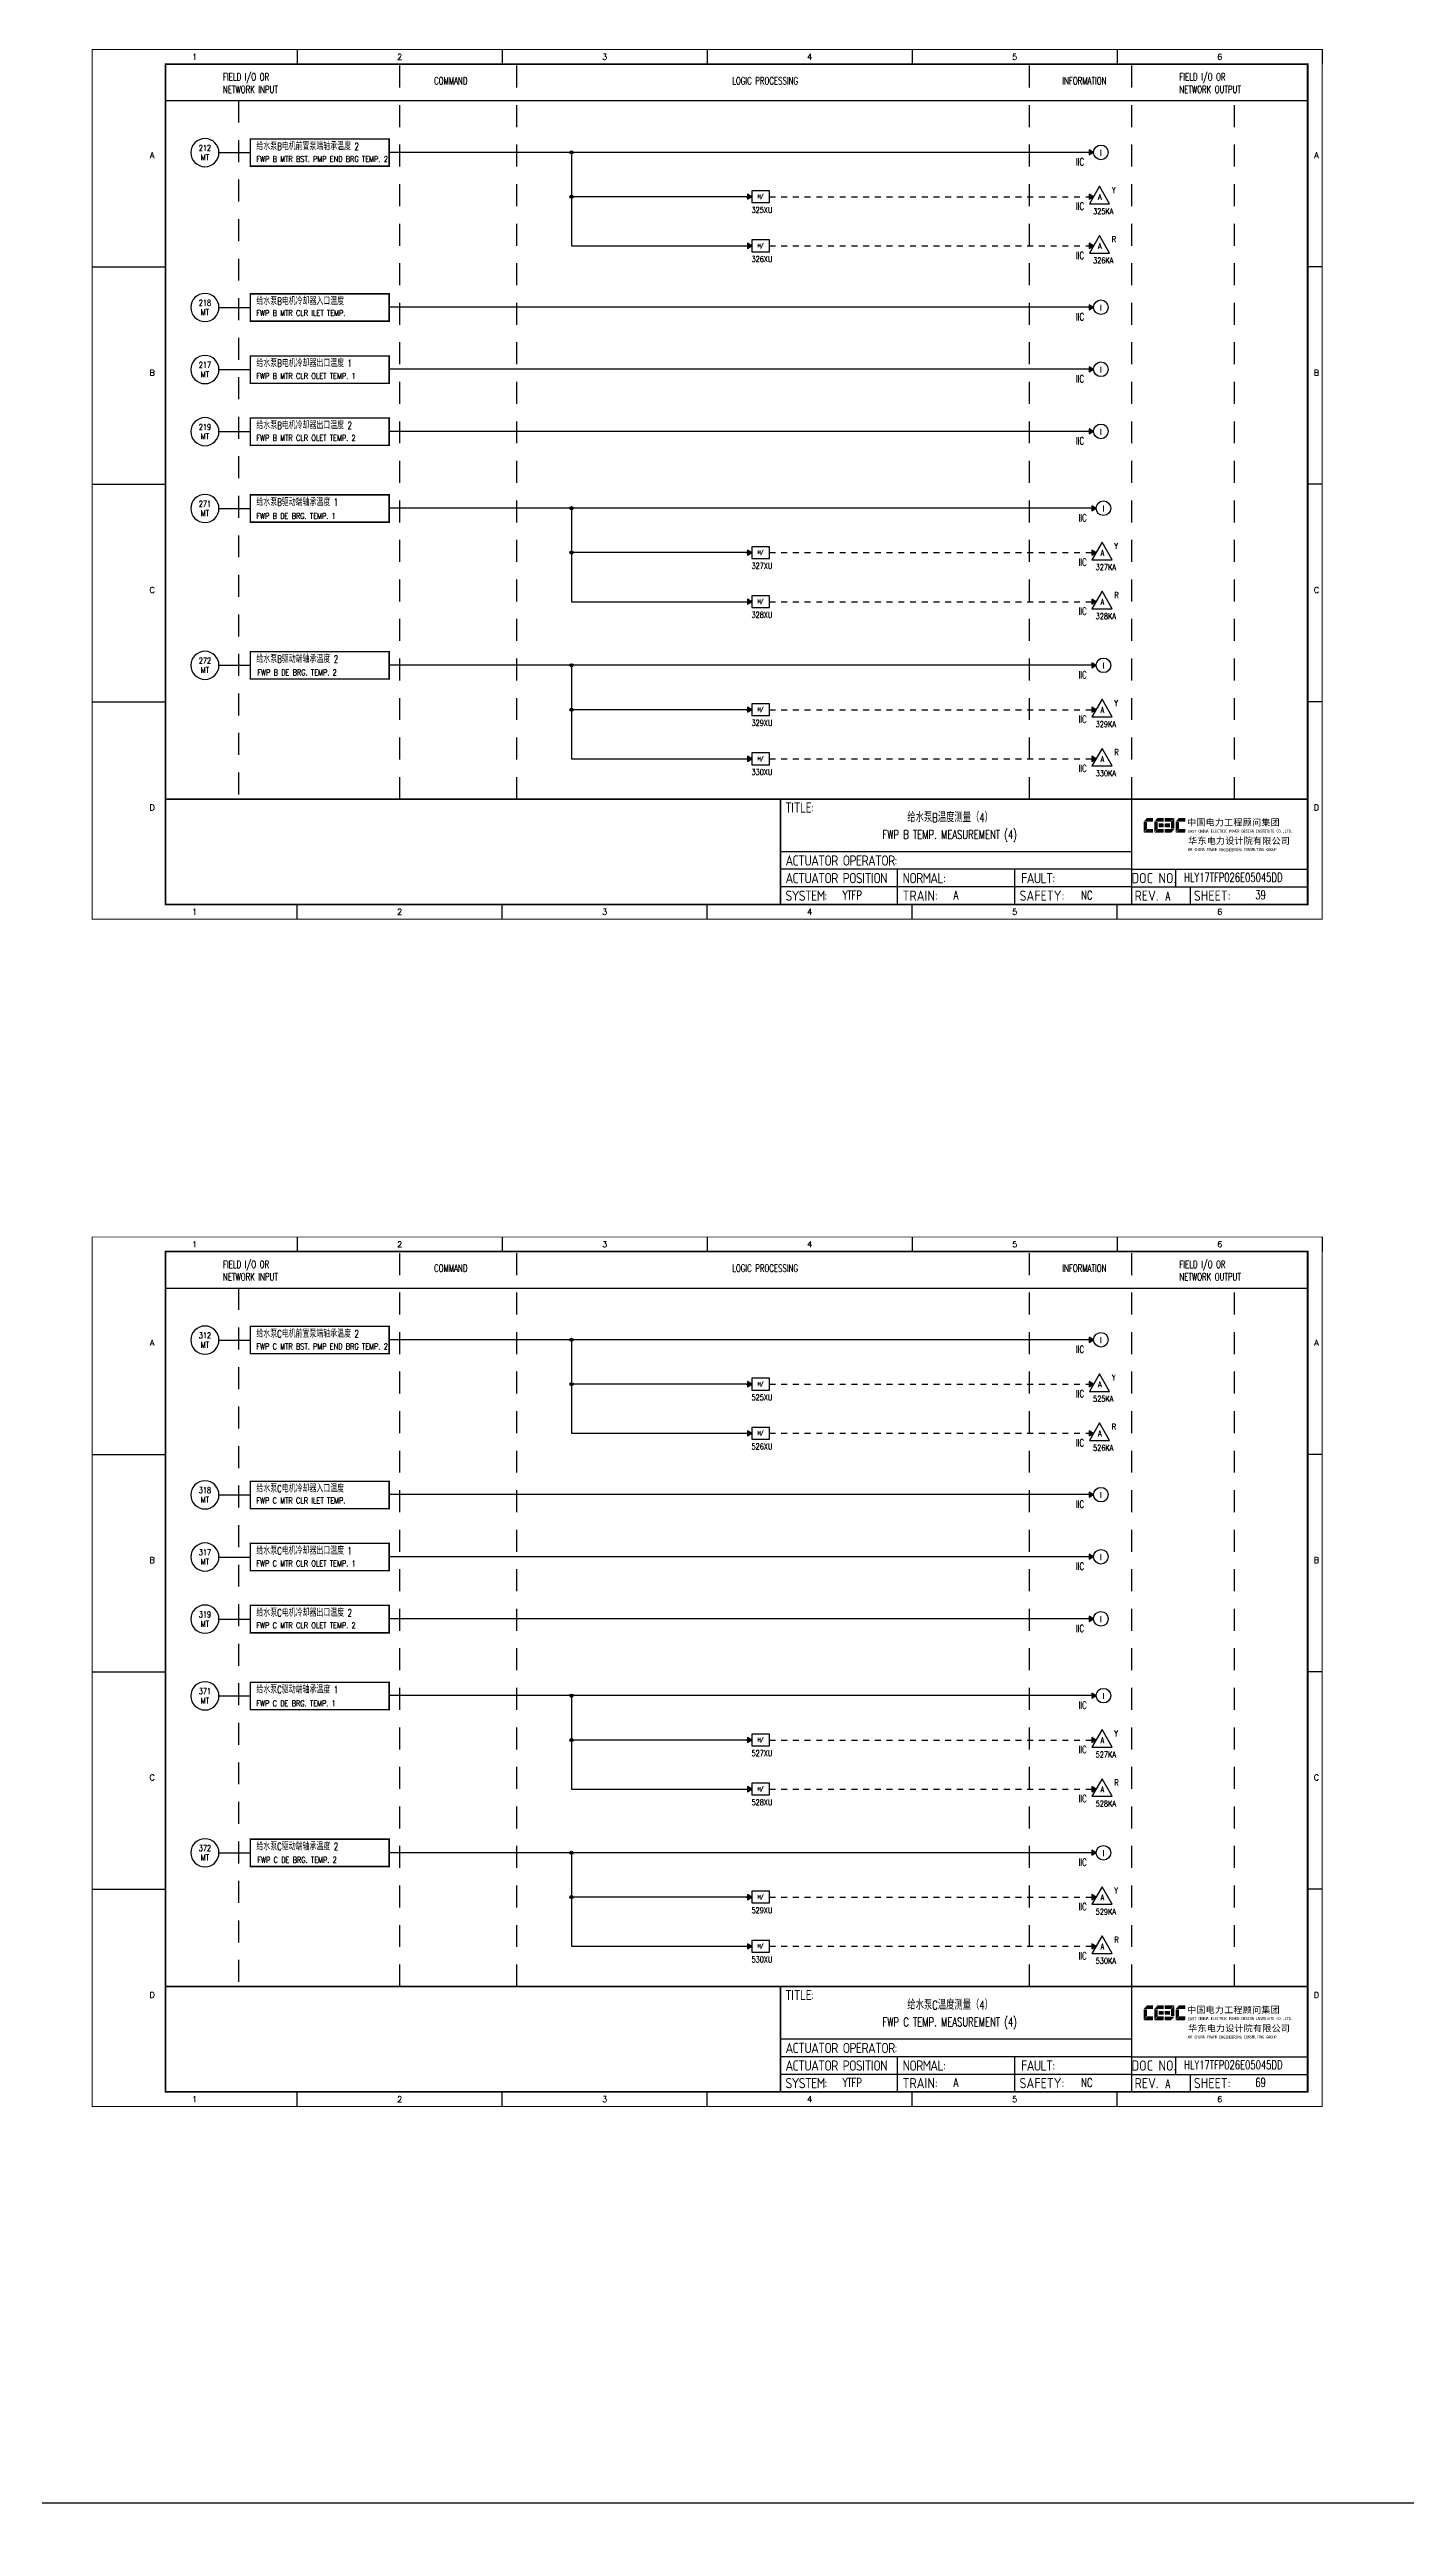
# Model space of a CAD drawing. Header units: millimetres. Extents: x 38833 to 52469, y 29493 to 32647.
# Drawn here: x 41122 to 41586, y 31107 to 31945 of the extents above; entities that cross this region are included whole.
import ezdxf
from ezdxf.enums import TextEntityAlignment as Align

# ---------------------------------------------------------------- set-up
doc = ezdxf.new("R2010")
doc.units = ezdxf.units.MM
for name, pattern in [('D2', [6, 2, -2, 2]), ('DASHED', [0.75, 0.5, -0.25]), ('JIS_02_0.7', [1.35, 0.75, -0.6])]:
    doc.linetypes.add(name, pattern=pattern)
for name, color, linetype in [('BORDER', 1, 'Continuous'), ('INSTRUMENT', 4, 'Continuous'), ('MLINE', 6, 'Continuous'), ('TITLE', 1, 'Continuous'), ('TK', 7, 'Continuous'), ('图框_外框线', 7, 'Continuous'), ('图框_标题栏文字', 6, 'Continuous')]:
    doc.layers.add(name, color=color, linetype=linetype)
doc.styles.add('DANIEL', font='COMPLEX', dxfattribs={"width": 0.7, "bigfont": 'GVFS'})
doc.styles.add('ecepdi', font='simhei.ttf', dxfattribs={"width": 0.9})
doc.styles.get("Standard").update_dxf_attribs({"font": 'romans.shx', "width": 0.7, "bigfont": 'hztxta.shx'})
doc.styles.add('工程字', font='gbenor.shx', dxfattribs={"bigfont": 'gbcbig.shx'})

# ---------------------------------------------------------------- blocks, each defined once
blk = doc.blocks.new('INS00')
at = {"layer": 'INSTRUMENT', "color": 0}
blk.add_lwpolyline([(6, 0, 1), (-6, 0, 1)], format="xyb", close=True, dxfattribs=at)
at = {"layer": 'INSTRUMENT', "flags": 1}
for tag, p in [('INSNAM', (0, 9)), ('INSDGN', (0, -9)), ('INSSUP', (0, -15)), ('INSMAN', (0, -18)), ('INSTYP', (0, -12)), ('INSREM', (0, -21))]:
    blk.add_attdef(tag, text='', height=3, dxfattribs=at).set_placement(p, align=Align.TOP_CENTER)
at = {"layer": 'INSTRUMENT', "width": 0.7}
for tag, p in [('INSIDE', (0, 2)), ('INSSYS', (0, -2))]:
    blk.add_attdef(tag, text='', height=2.5, dxfattribs=at).set_placement(p, align=Align.MIDDLE)
for tag, p in [('INSHH', (6, 3.5)), ('INSL', (6, -3)), ('INSLL', (6, -6))]:
    blk.add_attdef(tag, p, '', height=2.5, dxfattribs=at)
at = {"layer": 'INSTRUMENT', "linetype": 'DASHED', "width": 0.7}
blk.add_attdef('INSH', (6, 0.5), '', height=2.5, dxfattribs=at)
blk = doc.blocks.new('大于')
at = {"layer": 'BORDER'}
blk.add_hatch(color=256, dxfattribs=at).paths.add_polyline_path([(2178.99, 3748.47), (2177.49, 3749.34), (2177.49, 3747.6)])
for p, q in [((2176.99, 3748.47), (2178.99, 3748.47)), ((2184.99, 3748.47), (2186.99, 3748.47))]:
    blk.add_line(p, q, dxfattribs=at)
for points in [[(2178.99, 3748.47), (2177.49, 3749.34), (2177.49, 3747.6)], [(2184.99, 3750.47), (2178.99, 3750.47), (2178.99, 3746.47), (2184.99, 3746.47)]]:
    blk.add_lwpolyline(points, close=True, dxfattribs=at)
at = {"layer": 'BORDER', "style": 'DANIEL', "width": 0.8}
blk.add_text('H/', height=1.2, dxfattribs=at).set_placement((2181.94, 3748.51), align=Align.MIDDLE)
blk = doc.blocks.new('A$C1E0003F3')
h = blk.add_hatch(color=152)
edge = h.paths.add_edge_path()
edge.add_ellipse((5.15, 4.41), major_axis=(0, 0.211), ratio=0.769231, start_angle=-90, end_angle=0)
edge.add_line((5.15, 4.62), (3.22, 4.62))
edge.add_line((3.22, 4.62), (2.09, 3.35))
edge.add_line((2.09, 3.35), (5.32, 3.35))
edge.add_line((5.32, 3.35), (5.32, 4.41))
h.paths.add_polyline_path([(3.22, 3.23), (2.09, 3.23), (2.09, -0.36), (3.22, 0.91)])
edge = h.paths.add_edge_path()
edge.add_line((5.32, 0.81), (3.27, 0.81))
edge.add_line((3.27, 0.81), (2.13, -0.46))
edge.add_line((2.13, -0.46), (5.15, -0.46))
edge.add_ellipse((5.15, -0.25), major_axis=(0, 0.211), ratio=0.769231, start_angle=180, end_angle=270)
edge.add_line((5.32, -0.25), (5.32, 0.81))
h = blk.add_hatch(color=152)
edge = h.paths.add_edge_path()
edge.add_ellipse((8.78, 4.41), major_axis=(0, 0.211), ratio=0.769231, start_angle=-90, end_angle=0)
edge.add_line((8.78, 4.62), (6.84, 4.62))
edge.add_line((6.84, 4.62), (5.71, 3.35))
edge.add_line((5.71, 3.35), (8.94, 3.35))
edge.add_line((8.94, 3.35), (8.94, 4.41))
h.paths.add_polyline_path([(6.84, 3.23), (5.71, 3.23), (5.71, -0.36), (6.84, 0.91)])
edge = h.paths.add_edge_path()
edge.add_ellipse((8.78, 2.49), major_axis=(0, 0.211), ratio=0.769231, start_angle=-90, end_angle=0)
edge.add_line((8.78, 2.7), (7.22, 2.7))
edge.add_line((7.22, 2.7), (7.22, 1.44))
edge.add_line((7.22, 1.44), (8.78, 1.44))
edge.add_ellipse((8.78, 1.65), major_axis=(0, 0.211), ratio=0.769231, start_angle=180, end_angle=270)
edge.add_line((8.94, 1.65), (8.94, 2.49))
edge = h.paths.add_edge_path()
edge.add_line((8.94, 0.81), (6.89, 0.81))
edge.add_line((6.89, 0.81), (5.75, -0.46))
edge.add_line((5.75, -0.46), (8.78, -0.46))
edge.add_ellipse((8.78, -0.25), major_axis=(0, 0.211), ratio=0.769231, start_angle=180, end_angle=270)
edge.add_line((8.94, -0.25), (8.94, 0.81))
h = blk.add_hatch(color=1)
edge = h.paths.add_edge_path()
edge.add_line((12.48, 4.62), (9.46, 4.62))
edge.add_ellipse((9.46, 4.41), major_axis=(0, 0.211), ratio=0.769231, start_angle=0, end_angle=90)
edge.add_line((9.3, 4.41), (9.3, 3.35))
edge.add_line((9.3, 3.35), (11.35, 3.35))
edge.add_line((11.35, 3.35), (12.48, 4.62))
h.paths.add_polyline_path([(12.57, 4.56), (11.38, 3.23), (11.38, 0.93), (12.57, 0.93)])
edge = h.paths.add_edge_path()
edge.add_line((11.03, 2.7), (9.46, 2.7))
edge.add_ellipse((9.46, 2.49), major_axis=(0, 0.211), ratio=0.769231, start_angle=0, end_angle=90)
edge.add_line((9.3, 2.49), (9.3, 1.65))
edge.add_ellipse((9.46, 1.65), major_axis=(0, 0.211), ratio=0.769231, start_angle=90, end_angle=180)
edge.add_line((9.46, 1.44), (11.03, 1.44))
edge.add_line((11.03, 1.44), (11.03, 2.7))
h = blk.add_hatch(color=1)
edge = h.paths.add_edge_path()
edge.add_line((12.58, 0.79), (9.3, 0.79))
edge.add_line((9.3, 0.79), (9.3, -0.27))
edge.add_ellipse((9.46, -0.27), major_axis=(0, 0.211), ratio=0.769231, start_angle=90, end_angle=180)
edge.add_line((9.46, -0.48), (11.43, -0.48))
edge.add_line((11.43, -0.48), (12.58, 0.79))
h = blk.add_hatch(color=152)
edge = h.paths.add_edge_path()
edge.add_ellipse((16.11, 4.41), major_axis=(0, 0.211), ratio=0.769231, start_angle=-90, end_angle=0)
edge.add_line((16.11, 4.62), (14.14, 4.62))
edge.add_line((14.14, 4.62), (13, 3.35))
edge.add_line((13, 3.35), (16.27, 3.35))
edge.add_line((16.27, 3.35), (16.27, 4.41))
h.paths.add_polyline_path([(14.14, 3.23), (13, 3.23), (13, -0.36), (14.14, 0.91)])
edge = h.paths.add_edge_path()
edge.add_line((16.27, 0.81), (14.18, 0.81))
edge.add_line((14.18, 0.81), (13.04, -0.46))
edge.add_line((13.04, -0.46), (16.03, -0.46))
edge.add_ellipse((16.03, -0.15), major_axis=(0, 0.316), ratio=0.769231, start_angle=180, end_angle=270)
edge.add_line((16.27, -0.15), (16.27, 0.81))
at = {"layer": 'TITLE', "color": 7, "style": 'ecepdi'}
for s, p in [('中', (16.92, 1.94)), ('国', (20.09, 2)), ('电', (23.25, 1.99)), ('力', (26.39, 1.96)), ('工', (29.53, 1.95)), ('程', (32.71, 1.98)), ('顾', (35.9, 1.98)), ('问', (39.09, 1.94)), ('集', (42.26, 1.98)), ('团', (45.42, 2.01)), ('华', (17.24, -4.31)), ('东', (20.45, -4.29)), ('电', (23.62, -4.35)), ('力', (26.75, -4.32)), ('设', (29.92, -4.3)), ('计', (33.05, -4.31)), ('院', (36.26, -4.29)), ('有', (39.41, -4.29)), ('限', (42.57, -4.32)), ('公', (45.78, -4.38)), ('司', (48.91, -4.35))]:
    blk.add_text(s, height=2.2, dxfattribs=at).set_placement(p)
at = {"layer": 'TITLE', "color": 7, "style": 'ecepdi', "width": 0.975}
for s, p in [('E', (17.58, 0.02)), ('A', (18.29, 0.03)), ('S', (19, 0.03)), ('T', (19.7, 0.03)), ('C', (21.1, 0.09)), ('H', (21.77, 0.09)), ('I', (22.46, 0.09)), ('N', (23.17, 0.1)), ('A', (23.86, 0.1)), ('E', (25.35, 0.09)), ('L', (26.05, 0.11)), ('E', (26.76, 0.1)), ('C', (27.46, 0.12)), ('T', (28.18, 0.11)), ('R', (28.87, 0.1)), ('I', (29.57, 0.11)), ('C', (30.28, 0.1)), ('P', (31.64, 0.09)), ('O', (32.32, 0.08)), ('W', (33.03, 0.08)), ('E', (33.72, 0.08)), ('R', (34.42, 0.09)), ('D', (35.81, 0.1)), ('E', (36.52, 0.1)), ('S', (37.2, 0.1)), ('I', (37.91, 0.09)), ('G', (38.68, 0.11)), ('N', (39.38, 0.09)), ('I', (40.72, 0.07)), ('N', (41.43, 0.08)), ('S', (42.14, 0.08)), ('T', (42.83, 0.08)), ('I', (43.52, 0.09)), ('T', (44.22, 0.07)), ('U', (44.93, 0.07)), ('T', (45.63, 0.08)), ('E', (46.34, 0.09)), ('C', (47.76, 0.11)), ('O', (48.48, 0.1)), ('L', (50.56, 0.1)), ('T', (51.27, 0.1)), ('D', (51.96, 0.1)), ('O', (17.67, -6.18)), ('OF', (18.01, -6.2)), ('F', (18.37, -6.2)), ('C', (19.8, -6.19)), ('H', (20.47, -6.19)), ('I', (21.15, -6.19)), ('N', (21.87, -6.18)), ('A', (22.56, -6.18)), ('P', (23.98, -6.2)), ('O', (24.66, -6.21)), ('W', (25.36, -6.21)), ('E', (26.06, -6.21)), ('R', (26.75, -6.2)), ('E', (28.19, -6.24)), ('N', (28.91, -6.27)), ('G', (29.62, -6.26)), ('I', (30.32, -6.27)), ('N', (31.02, -6.27)), ('E', (31.7, -6.28)), ('E', (32.41, -6.27)), ('R', (33.1, -6.24)), ('I', (33.81, -6.24)), ('N', (34.51, -6.26)), ('G', (35.2, -6.24)), ('C', (36.61, -6.19)), ('O', (37.3, -6.21)), ('N', (38, -6.2)), ('S', (38.71, -6.21)), ('U', (39.41, -6.18)), ('L', (40.11, -6.18)), ('T', (40.81, -6.19)), ('I', (41.51, -6.21)), ('N', (42.2, -6.21)), ('G', (42.91, -6.17)), ('G', (44.29, -6.2)), ('R', (45, -6.21)), ('O', (45.69, -6.22)), ('U', (46.39, -6.2)), ('P', (47.1, -6.23)), ('.', (49.23, 0.1)), (',', (49.87, 0.1)), ('.', (52.72, 0.11))]:
    blk.add_text(s, height=1, dxfattribs=at).set_placement(p, align=Align.MIDDLE_CENTER)
blk = doc.blocks.new('A$C613255F0')
for p, q in [((70, 297), (70, 292)), ((140, 297), (140, 292)), ((210, 297), (210, 292)), ((280, 297), (280, 292)), ((350, 297), (350, 292)), ((420, 297), (420, 292)), ((0, 222.75), (25, 222.75)), ((420, 222.75), (415, 222.75)), ((0, 148.5), (25, 148.5)), ((420, 148.5), (415, 148.5)), ((0, 74.25), (25, 74.25)), ((420, 74.25), (415, 74.25)), ((70, 0), (70, 5)), ((140, 0), (140, 5)), ((210, 0), (210, 5)), ((280, 0), (280, 5)), ((350, 0), (350, 5))]:
    blk.add_line(p, q)
at = {"layer": 'MLINE', "linetype": 'JIS_02_0.7', "ltscale": 10}
for p, q in [((105, 41), (105, 292)), ((145, 41), (145, 292)), ((320, 41), (320, 292)), ((355, 41), (355, 292)), ((50, 279.56), (50, 41)), ((390, 41), (390, 279.56))]:
    blk.add_line(p, q, dxfattribs=at)
at = {"layer": 'MLINE'}
blk.add_line((25, 279.56), (415, 279.56), dxfattribs=at)
at = {"layer": '图框_外框线'}
for p, q in [((355, 5), (355, 41)), ((355, 23), (235, 23)), ((355, 17), (235, 17)), ((275, 11), (275, 17)), ((315, 11), (315, 17)), ((355, 17), (415, 17)), ((370, 11), (370, 17)), ((355, 11), (235, 11)), ((355, 11), (235, 11)), ((275, 5), (275, 11)), ((315, 5), (315, 11)), ((355, 11), (415, 11)), ((375, 5), (375, 11))]:
    blk.add_line(p, q, dxfattribs=at)
for points, const_width in [([(0, 0), (420, 0), (420, 297), (0, 297)], 0.3), ([(25, 5), (415, 5), (415, 292), (25, 292)], 0.6)]:
    blk.add_lwpolyline(points, close=True, dxfattribs=dict(at, const_width=const_width))
at = {"layer": '图框_外框线', "const_width": 0.6}
blk.add_lwpolyline([(235, 41), (25, 41)], dxfattribs=at)
at = {"layer": '图框_外框线'}
blk.add_lwpolyline([(415, 41, 0.6, 0.6, 0), (235, 41, 0.6, 0.6, 0), (235, 5, 0, 0, 0)], format="xyseb", dxfattribs=at)
blk.add_blockref('A$C1E0003F3', (356.94, 29.95))
at = {"layer": 'MLINE', "char_height": 2.5, "width": 31.8959, "attachment_point": 1}
for s, insert in [('FIELD I/O OR', (44.67, 288.89)), ('COMMAND', (116.74, 287.58)), ('LOGIC PROCESSING', (218.52, 287.58)), ('INFORMATION', (331.25, 287.58)), ('FIELD I/O OR', (371.22, 288.89)), ('NETWORK INPUT', (44.67, 284.64)), ('NETWORK OUTPUT', (371.22, 284.64))]:
    blk.add_mtext(s, dxfattribs=dict(at, insert=insert))
at = {"layer": 'TK', "color": 3}
for s, p in [('1', (35, 294.5)), ('2', (105, 294.5)), ('3', (175, 294.5)), ('4', (245, 294.5)), ('5', (315, 294.5)), ('6', (385, 294.5)), ('1', (35, 2.5)), ('2', (105, 2.5)), ('3', (175, 2.5)), ('4', (245, 2.5)), ('5', (315, 2.5)), ('6', (385, 2.5))]:
    blk.add_text(s, height=2, dxfattribs=at).set_placement(p, align=Align.MIDDLE)
for s, p in [('A', (20.5, 259.88)), ('A', (418, 259.88)), ('B', (20.5, 185.62)), ('B', (418, 185.62)), ('C', (20.5, 111.38)), ('C', (418, 111.38)), ('D', (20.5, 37.12)), ('D', (418, 37.12))]:
    blk.add_text(s, height=2, dxfattribs=at).set_placement(p, align=Align.CENTER)
at = {"layer": '图框_标题栏文字', "char_height": 3.5, "style": '工程字'}
for s, insert, width, attachment_point in [('{\\T0.9; TITLE:}', (234.86, 38.09), 14.2249, 4), ('{\\T0.9; ACTUATOR OPERATOR:}', (235, 20), 40, 4), ('{\\T0.9; ACTUATOR POSITION}', (235, 14), 45, 4), ('{\\T0.9; SYSTEM:}', (235, 8), 17.9526, 4), ('{\\T0.9; }TRAIN: ', (275, 8), 17.6638, 4), ('{\\T0.9; NORMAL:}', (275, 14), 18.2557, 4), ('SAFETY:', (324.3, 8), 22.3993, 5), ('{\\T0.9; FAULT:}', (315.44, 14), 15, 4), ('DOC NO.', (362.5, 14), 15, 5), ('REV.', (360, 8), 10, 5), ('SHEET:', (382.42, 8), 20, 5)]:
    blk.add_mtext(s, dxfattribs=dict(at, insert=insert, width=width, attachment_point=attachment_point))

msp = doc.modelspace()

# ---------------------------------------------------------------- hatches: boundary and pattern name
h = msp.add_hatch(color=256)
edge = h.paths.add_edge_path()
edge.add_arc((41300.78, 31910.06), 0.55, 0, 360)
for points in [[(41479.02, 31910.06), (41477.52, 31910.92), (41477.52, 31909.19)], [(41479.02, 31894.91), (41477.52, 31895.77), (41477.52, 31894.04)], [(41479.02, 31878.13), (41477.52, 31879), (41477.52, 31877.27)], [(41479.02, 31857.17), (41477.52, 31858.03), (41477.52, 31856.3)], [(41479.02, 31835.96), (41477.52, 31836.83), (41477.52, 31835.1)], [(41479.02, 31814.76), (41477.52, 31815.62), (41477.52, 31813.89)], [(41479.91, 31788.52), (41478.41, 31789.39), (41478.41, 31787.66)], [(41479.91, 31773.37), (41478.41, 31774.24), (41478.41, 31772.51)], [(41479.91, 31756.6), (41478.41, 31757.47), (41478.41, 31755.73)], [(41479.91, 31734.86), (41478.41, 31735.72), (41478.41, 31733.99)], [(41479.91, 31719.71), (41478.41, 31720.57), (41478.41, 31718.84)], [(41479.91, 31702.93), (41478.41, 31703.8), (41478.41, 31702.07)], [(41479.02, 31504.5), (41477.52, 31505.36), (41477.52, 31503.63)], [(41479.02, 31489.35), (41477.52, 31490.21), (41477.52, 31488.48)], [(41479.02, 31472.57), (41477.52, 31473.44), (41477.52, 31471.71)], [(41479.02, 31451.61), (41477.52, 31452.47), (41477.52, 31450.74)], [(41479.02, 31430.4), (41477.52, 31431.27), (41477.52, 31429.54)], [(41479.02, 31409.2), (41477.52, 31410.06), (41477.52, 31408.33)], [(41479.91, 31382.96), (41478.41, 31383.83), (41478.41, 31382.1)], [(41479.91, 31367.81), (41478.41, 31368.68), (41478.41, 31366.95)], [(41479.91, 31351.04), (41478.41, 31351.91), (41478.41, 31350.17)], [(41479.91, 31329.3), (41478.41, 31330.16), (41478.41, 31328.43)], [(41479.91, 31314.15), (41478.41, 31315.01), (41478.41, 31313.28)], [(41479.91, 31297.37), (41478.41, 31298.24), (41478.41, 31296.51)]]:
    msp.add_hatch(color=256).paths.add_polyline_path(points)
h = msp.add_hatch(color=256)
edge = h.paths.add_edge_path()
edge.add_arc((41300.78, 31894.91), 0.55, 0, 360)
h = msp.add_hatch(color=256)
edge = h.paths.add_edge_path()
edge.add_arc((41300.78, 31788.52), 0.55, 0, 360)
h = msp.add_hatch(color=256)
edge = h.paths.add_edge_path()
edge.add_arc((41300.78, 31773.37), 0.55, 0, 360)
h = msp.add_hatch(color=256)
edge = h.paths.add_edge_path()
edge.add_arc((41300.78, 31734.86), 0.55, 0, 360)
h = msp.add_hatch(color=256)
edge = h.paths.add_edge_path()
edge.add_arc((41300.78, 31719.71), 0.55, 0, 360)
h = msp.add_hatch(color=256)
edge = h.paths.add_edge_path()
edge.add_arc((41300.78, 31504.5), 0.55, 0, 360)
h = msp.add_hatch(color=256)
edge = h.paths.add_edge_path()
edge.add_arc((41300.78, 31489.35), 0.55, 0, 360)
h = msp.add_hatch(color=256)
edge = h.paths.add_edge_path()
edge.add_arc((41300.78, 31382.96), 0.55, 0, 360)
h = msp.add_hatch(color=256)
edge = h.paths.add_edge_path()
edge.add_arc((41300.78, 31367.81), 0.55, 0, 360)
h = msp.add_hatch(color=256)
edge = h.paths.add_edge_path()
edge.add_arc((41300.78, 31329.3), 0.55, 0, 360)
h = msp.add_hatch(color=256)
edge = h.paths.add_edge_path()
edge.add_arc((41300.78, 31314.15), 0.55, 0, 360)

# ---------------------------------------------------------------- linework, layer by layer
for p, q in [((41180.41, 31909.97), (41191.12, 31909.97)), ((41479.02, 31910.06), (41238.52, 31910.06)), ((41300.78, 31910.06), (41300.78, 31878.13)), ((41238.52, 31905.3), (41191.12, 31905.3)), ((41362.38, 31894.91), (41300.78, 31894.91)), ((41368.38, 31894.91), (41369.17, 31894.91)), ((41300.78, 31878.13), (41362.38, 31878.13)), ((41368.38, 31878.13), (41369.17, 31878.13)), ((41180.41, 31857.08), (41191.12, 31857.08)), ((41479.02, 31857.17), (41238.52, 31857.17)), ((41180.41, 31835.87), (41191.12, 31835.87)), ((41479.02, 31835.96), (41238.52, 31835.96)), ((41180.41, 31814.67), (41191.12, 31814.67)), ((41479.02, 31814.76), (41238.52, 31814.76)), ((41180.41, 31788.43), (41191.12, 31788.43)), ((41479.91, 31788.52), (41238.52, 31788.52)), ((41300.78, 31788.52), (41300.78, 31756.6)), ((41362.38, 31773.37), (41300.78, 31773.37)), ((41368.38, 31773.37), (41369.17, 31773.37)), ((41300.78, 31756.6), (41362.38, 31756.6)), ((41368.38, 31756.6), (41369.17, 31756.6)), ((41180.41, 31734.86), (41191.12, 31734.86)), ((41479.91, 31734.86), (41238.52, 31734.86)), ((41300.78, 31734.86), (41300.78, 31702.93)), ((41362.38, 31719.71), (41300.78, 31719.71)), ((41368.38, 31719.71), (41369.17, 31719.71)), ((41300.78, 31702.93), (41362.38, 31702.93)), ((41368.38, 31702.93), (41369.17, 31702.93)), ((41180.41, 31504.41), (41191.12, 31504.41)), ((41479.02, 31504.5), (41238.52, 31504.5)), ((41300.78, 31504.5), (41300.78, 31472.57)), ((41238.52, 31499.74), (41191.12, 31499.74)), ((41362.38, 31489.35), (41300.78, 31489.35)), ((41368.38, 31489.35), (41369.17, 31489.35)), ((41300.78, 31472.57), (41362.38, 31472.57)), ((41368.38, 31472.57), (41369.17, 31472.57)), ((41180.41, 31451.52), (41191.12, 31451.52)), ((41479.02, 31451.61), (41238.52, 31451.61)), ((41180.41, 31430.31), (41191.12, 31430.31)), ((41479.02, 31430.4), (41238.52, 31430.4)), ((41180.41, 31409.11), (41191.12, 31409.11)), ((41479.02, 31409.2), (41238.52, 31409.2)), ((41180.41, 31382.87), (41191.12, 31382.87)), ((41479.91, 31382.96), (41238.52, 31382.96)), ((41300.78, 31382.96), (41300.78, 31351.04)), ((41362.38, 31367.81), (41300.78, 31367.81)), ((41368.38, 31367.81), (41369.17, 31367.81)), ((41300.78, 31351.04), (41362.38, 31351.04)), ((41368.38, 31351.04), (41369.17, 31351.04)), ((41180.41, 31329.3), (41191.12, 31329.3)), ((41479.91, 31329.3), (41238.52, 31329.3)), ((41300.78, 31329.3), (41300.78, 31297.37)), ((41362.38, 31314.15), (41300.78, 31314.15)), ((41368.38, 31314.15), (41369.17, 31314.15)), ((41300.78, 31297.37), (41362.38, 31297.37)), ((41368.38, 31297.37), (41369.17, 31297.37)), ((39417.51, 31107.25), (50497.51, 31107.25))]:
    msp.add_line(p, q)
at = {"linetype": 'D2'}
for p, q in [((41368.38, 31894.91), (41479.02, 31894.91)), ((41368.38, 31878.13), (41479.02, 31878.13)), ((41368.38, 31773.37), (41479.91, 31773.37)), ((41368.38, 31756.6), (41479.91, 31756.6)), ((41368.38, 31719.71), (41479.91, 31719.71)), ((41368.38, 31702.93), (41479.91, 31702.93)), ((41368.38, 31489.35), (41479.02, 31489.35)), ((41368.38, 31472.57), (41479.02, 31472.57)), ((41368.38, 31367.81), (41479.91, 31367.81)), ((41368.38, 31351.04), (41479.91, 31351.04)), ((41368.38, 31314.15), (41479.91, 31314.15)), ((41368.38, 31297.37), (41479.91, 31297.37))]:
    msp.add_line(p, q, dxfattribs=at)
at = {"const_width": 0.5}
for points in [[(41191.12, 31914.64), (41238.52, 31914.64), (41238.52, 31905.3), (41191.12, 31905.3), (41191.12, 31914.64)], [(41191.12, 31861.75), (41238.52, 31861.75), (41238.52, 31852.41), (41191.12, 31852.41), (41191.12, 31861.75)], [(41191.12, 31840.54), (41238.52, 31840.54), (41238.52, 31831.2), (41191.12, 31831.2), (41191.12, 31840.54)], [(41191.12, 31819.34), (41238.52, 31819.34), (41238.52, 31810), (41191.12, 31810), (41191.12, 31819.34)], [(41191.12, 31793.1), (41238.52, 31793.1), (41238.52, 31783.76), (41191.12, 31783.76), (41191.12, 31793.1)], [(41191.12, 31739.53), (41238.52, 31739.53), (41238.52, 31730.19), (41191.12, 31730.19), (41191.12, 31739.53)], [(41191.12, 31509.08), (41238.52, 31509.08), (41238.52, 31499.74), (41191.12, 31499.74), (41191.12, 31509.08)], [(41191.12, 31456.19), (41238.52, 31456.19), (41238.52, 31446.85), (41191.12, 31446.85), (41191.12, 31456.19)], [(41191.12, 31434.98), (41238.52, 31434.98), (41238.52, 31425.64), (41191.12, 31425.64), (41191.12, 31434.98)], [(41191.12, 31413.78), (41238.52, 31413.78), (41238.52, 31404.44), (41191.12, 31404.44), (41191.12, 31413.78)], [(41191.12, 31387.54), (41238.52, 31387.54), (41238.52, 31378.2), (41191.12, 31378.2), (41191.12, 31387.54)], [(41191.12, 31333.97), (41238.52, 31333.97), (41238.52, 31324.63), (41191.12, 31324.63), (41191.12, 31333.97)]]:
    msp.add_lwpolyline(points, dxfattribs=at)
for points in [[(41479.02, 31910.06), (41477.52, 31910.92), (41477.52, 31909.19)], [(41479.02, 31894.91), (41477.52, 31895.77), (41477.52, 31894.04)], [(41479.02, 31878.13), (41477.52, 31879), (41477.52, 31877.27)], [(41479.02, 31857.17), (41477.52, 31858.03), (41477.52, 31856.3)], [(41479.02, 31835.96), (41477.52, 31836.83), (41477.52, 31835.1)], [(41479.02, 31814.76), (41477.52, 31815.62), (41477.52, 31813.89)], [(41479.91, 31788.52), (41478.41, 31789.39), (41478.41, 31787.66)], [(41479.91, 31773.37), (41478.41, 31774.24), (41478.41, 31772.51)], [(41479.91, 31756.6), (41478.41, 31757.47), (41478.41, 31755.73)], [(41479.91, 31734.86), (41478.41, 31735.72), (41478.41, 31733.99)], [(41479.91, 31719.71), (41478.41, 31720.57), (41478.41, 31718.84)], [(41479.91, 31702.93), (41478.41, 31703.8), (41478.41, 31702.07)], [(41479.02, 31504.5), (41477.52, 31505.36), (41477.52, 31503.63)], [(41479.02, 31489.35), (41477.52, 31490.21), (41477.52, 31488.48)], [(41479.02, 31472.57), (41477.52, 31473.44), (41477.52, 31471.71)], [(41479.02, 31451.61), (41477.52, 31452.47), (41477.52, 31450.74)], [(41479.02, 31430.4), (41477.52, 31431.27), (41477.52, 31429.54)], [(41479.02, 31409.2), (41477.52, 31410.06), (41477.52, 31408.33)], [(41479.91, 31382.96), (41478.41, 31383.83), (41478.41, 31382.1)], [(41479.91, 31367.81), (41478.41, 31368.68), (41478.41, 31366.95)], [(41479.91, 31351.04), (41478.41, 31351.91), (41478.41, 31350.17)], [(41479.91, 31329.3), (41478.41, 31330.16), (41478.41, 31328.43)], [(41479.91, 31314.15), (41478.41, 31315.01), (41478.41, 31313.28)], [(41479.91, 31297.37), (41478.41, 31298.24), (41478.41, 31296.51)]]:
    msp.add_lwpolyline(points, close=True)
at = {"color": 1}
for points in [[(41484.5, 31892.46), (41481.04, 31898.46), (41477.58, 31892.46)], [(41484.5, 31875.68), (41481.04, 31881.68), (41477.58, 31875.68)], [(41485.39, 31770.92), (41481.93, 31776.92), (41478.47, 31770.92)], [(41485.39, 31754.15), (41481.93, 31760.15), (41478.47, 31754.15)], [(41485.39, 31717.26), (41481.93, 31723.26), (41478.47, 31717.26)], [(41485.39, 31700.48), (41481.93, 31706.48), (41478.47, 31700.48)], [(41484.5, 31486.9), (41481.04, 31492.9), (41477.58, 31486.9)], [(41484.5, 31470.13), (41481.04, 31476.13), (41477.58, 31470.13)], [(41485.39, 31365.36), (41481.93, 31371.36), (41478.47, 31365.36)], [(41485.39, 31348.59), (41481.93, 31354.59), (41478.47, 31348.59)], [(41485.39, 31311.7), (41481.93, 31317.7), (41478.47, 31311.7)], [(41485.39, 31294.93), (41481.93, 31300.93), (41478.47, 31294.93)]]:
    msp.add_lwpolyline(points, close=True, dxfattribs=at)
for centre, radius in [((41300.78, 31910.06), 0.55), ((41481.52, 31910.06), 2.5), ((41300.78, 31894.91), 0.55), ((41481.52, 31857.17), 2.5), ((41481.52, 31835.96), 2.5), ((41481.52, 31814.76), 2.5), ((41300.78, 31788.52), 0.55), ((41482.41, 31788.52), 2.5), ((41300.78, 31773.37), 0.55), ((41300.78, 31734.86), 0.55), ((41482.41, 31734.86), 2.5), ((41300.78, 31719.71), 0.55), ((41300.78, 31504.5), 0.55), ((41481.52, 31504.5), 2.5), ((41300.78, 31489.35), 0.55), ((41481.52, 31451.61), 2.5), ((41481.52, 31430.4), 2.5), ((41481.52, 31409.2), 2.5), ((41300.78, 31382.96), 0.55), ((41482.41, 31382.96), 2.5), ((41300.78, 31367.81), 0.55), ((41300.78, 31329.3), 0.55), ((41482.41, 31329.3), 2.5), ((41300.78, 31314.15), 0.55)]:
    msp.add_circle(centre, radius)

# ---------------------------------------------------------------- block references
for name, p in [('A$C613255F0', (41137.11, 31648.19)), ('大于', (39183.39, 28146.43)), ('大于', (39183.39, 28129.66)), ('大于', (39183.39, 28024.9)), ('大于', (39183.39, 28008.13)), ('大于', (39183.39, 27971.24)), ('大于', (39183.39, 27954.46)), ('A$C613255F0', (41137.11, 31242.63)), ('大于', (39183.39, 27740.88)), ('大于', (39183.39, 27724.1)), ('大于', (39183.39, 27619.34)), ('大于', (39183.39, 27602.57)), ('大于', (39183.39, 27565.68)), ('大于', (39183.39, 27548.9))]:
    msp.add_blockref(name, p)
at = {"layer": 'MLINE', "xscale": 0.7999999999992724, "yscale": 0.7999999999992724, "zscale": 0.7999999999992724}
for p, values in [((41175.61, 31909.97), {'INSIDE': '212', 'INSSYS': 'MT'}), ((41175.61, 31857.08), {'INSIDE': '218', 'INSSYS': 'MT'}), ((41175.61, 31835.87), {'INSIDE': '217', 'INSSYS': 'MT'}), ((41175.61, 31814.67), {'INSIDE': '219', 'INSSYS': 'MT'}), ((41175.61, 31788.43), {'INSIDE': '271', 'INSSYS': 'MT'}), ((41175.61, 31734.86), {'INSIDE': '272', 'INSSYS': 'MT'}), ((41175.61, 31504.41), {'INSIDE': '312', 'INSSYS': 'MT'}), ((41175.61, 31451.52), {'INSIDE': '318', 'INSSYS': 'MT'}), ((41175.61, 31430.31), {'INSIDE': '317', 'INSSYS': 'MT'}), ((41175.61, 31409.11), {'INSIDE': '319', 'INSSYS': 'MT'}), ((41175.61, 31382.87), {'INSIDE': '371', 'INSSYS': 'MT'}), ((41175.61, 31329.3), {'INSIDE': '372', 'INSSYS': 'MT'})]:
    msp.add_blockref('INS00', p, dxfattribs=at).add_auto_attribs(values)

# ---------------------------------------------------------------- texts
at = {"width": 0.7}
for p in [(41481.55, 31908.93), (41481.55, 31856.04), (41481.55, 31834.83), (41481.55, 31813.63), (41482.44, 31787.4), (41482.44, 31733.73), (41481.55, 31503.37), (41481.55, 31450.48), (41481.55, 31429.28), (41481.55, 31408.07), (41482.44, 31381.84), (41482.44, 31328.17)]:
    msp.add_text('I', height=2, dxfattribs=at).set_placement(p, align=Align.CENTER)
at = {"color": 1, "width": 0.7}
for p in [(41481.13, 31893.83), (41481.13, 31877.06), (41482.02, 31772.3), (41482.02, 31755.52), (41482.02, 31718.63), (41482.02, 31701.86), (41481.13, 31488.27), (41481.13, 31471.5), (41482.02, 31366.74), (41482.02, 31349.96), (41482.02, 31313.07), (41482.02, 31296.3)]:
    msp.add_text('A', height=2, dxfattribs=at).set_placement(p, align=Align.CENTER)
at = {"attachment_point": 1}
for s, insert, char_height, width in [('给水泵B电机前置泵端轴承温度 2', (41193.19, 31913.36), 2.5, 73.0067), ('FWP B MTR BST. PMP END BRG TEMP. 2', (41193.19, 31908.78), 2, 73.0067), ('IIC', (41473.02, 31908.06), 2.5, 4.5039), ('Y', (41485.26, 31898.15), 2, 73.0067), ('325XU', (41362.24, 31891.39), 2, 11.1697), ('IIC', (41473.02, 31892.91), 2.5, 4.5039), ('325KA', (41478.87, 31890.94), 2, 73.0067), ('R', (41485.26, 31881.38), 2, 73.0067), ('326XU', (41362.24, 31874.62), 2, 11.1697), ('IIC', (41473.02, 31876.13), 2.5, 4.5039), ('326KA', (41478.87, 31874.17), 2, 73.0067), ('给水泵B电机冷却器入口温度', (41193.19, 31860.47), 2.5, 73.0067), ('FWP B MTR CLR ILET TEMP.', (41193.19, 31856.18), 2, 73.0067), ('IIC', (41473.02, 31855.17), 2.5, 4.5039), ('给水泵B电机冷却器出口温度 1', (41193.19, 31839.26), 2.5, 73.0067), ('FWP B MTR CLR OLET TEMP. 1', (41193.19, 31834.67), 2, 73.0067), ('IIC', (41473.02, 31833.96), 2.5, 4.5039), ('给水泵B电机冷却器出口温度 2', (41193.19, 31818.06), 2.5, 73.0067), ('FWP B MTR CLR OLET TEMP. 2', (41193.19, 31813.53), 2, 73.0067), ('IIC', (41473.02, 31812.76), 2.5, 4.5039), ('给水泵B驱动端轴承温度 1', (41193.19, 31791.82), 2.5, 73.0067), ('FWP B DE BRG. TEMP. 1', (41193.19, 31786.87), 2, 73.0067), ('IIC', (41473.9, 31786.52), 2.5, 4.5039), ('Y', (41486.14, 31776.62), 2, 73.0067), ('327XU', (41362.24, 31769.86), 2, 11.1697), ('IIC', (41473.9, 31771.37), 2.5, 4.5039), ('327KA', (41479.75, 31769.41), 2, 73.0067), ('R', (41486.14, 31759.84), 2, 73.0067), ('328XU', (41362.24, 31753.09), 2, 11.1697), ('IIC', (41473.9, 31754.6), 2.5, 4.5039), ('328KA', (41479.75, 31752.64), 2, 73.0067), ('给水泵B驱动端轴承温度 2', (41193.19, 31738.25), 2.5, 73.0067), ('FWP B DE BRG. TEMP. 2', (41193.53, 31733.44), 2, 73.0067), ('IIC', (41473.9, 31732.86), 2.5, 4.5039), ('Y', (41486.14, 31722.95), 2, 73.0067), ('329XU', (41362.24, 31716.19), 2, 11.1697), ('IIC', (41473.9, 31717.71), 2.5, 4.5039), ('329KA', (41479.75, 31715.74), 2, 73.0067), ('R', (41486.14, 31706.18), 2, 73.0067), ('330XU', (41362.24, 31699.42), 2, 11.1697), ('IIC', (41473.9, 31700.93), 2.5, 4.5039), ('330KA', (41479.75, 31698.97), 2, 73.0067), ('给水泵B温度测量（4）', (41415.44, 31684.34), 3, 57.1272), ('FWP B TEMP. MEASUREMENT (4)', (41406.94, 31678.57), 3, 74.0185), ('YTFP', (41393.35, 31657.87), 3, 8.5983), ('A', (41431.22, 31657.87), 3, 4.8474), ('NC', (41474.8, 31657.87), 3, 4.8474), ('A', (41503.59, 31657.55), 3, 8.5983), ('给水泵C电机前置泵端轴承温度 2', (41193.19, 31507.8), 2.5, 73.0067), ('FWP C MTR BST. PMP END BRG TEMP. 2', (41193.19, 31503.23), 2, 73.0067), ('IIC', (41473.02, 31502.5), 2.5, 4.5039), ('IIC', (41473.02, 31487.35), 2.5, 4.5039), ('Y', (41485.26, 31492.59), 2, 73.0067), ('525XU', (41362.24, 31485.84), 2, 11.1697), ('525KA', (41478.87, 31485.38), 2, 73.0067), ('IIC', (41473.02, 31470.57), 2.5, 4.5039), ('R', (41485.26, 31475.82), 2, 73.0067), ('526XU', (41362.24, 31469.06), 2, 11.1697), ('526KA', (41478.87, 31468.61), 2, 73.0067), ('给水泵C电机冷却器入口温度', (41193.19, 31454.91), 2.5, 73.0067), ('FWP C MTR CLR ILET TEMP.', (41193.19, 31450.62), 2, 73.0067), ('IIC', (41473.02, 31449.61), 2.5, 4.5039), ('给水泵C电机冷却器出口温度 1', (41193.19, 31433.7), 2.5, 73.0067), ('FWP C MTR CLR OLET TEMP. 1', (41193.19, 31429.12), 2, 73.0067), ('IIC', (41473.02, 31428.4), 2.5, 4.5039), ('给水泵C电机冷却器出口温度 2', (41193.19, 31412.5), 2.5, 73.0067), ('FWP C MTR CLR OLET TEMP. 2', (41193.19, 31407.97), 2, 73.0067), ('IIC', (41473.02, 31407.2), 2.5, 4.5039), ('给水泵C驱动端轴承温度 1', (41193.19, 31386.27), 2.5, 73.0067), ('FWP C DE BRG. TEMP. 1', (41193.19, 31381.32), 2, 73.0067), ('IIC', (41473.9, 31380.96), 2.5, 4.5039), ('Y', (41486.14, 31371.06), 2, 73.0067), ('527XU', (41362.24, 31364.3), 2, 11.1697), ('IIC', (41473.9, 31365.81), 2.5, 4.5039), ('527KA', (41479.75, 31363.85), 2, 73.0067), ('R', (41486.14, 31354.28), 2, 73.0067), ('528XU', (41362.24, 31347.53), 2, 11.1697), ('IIC', (41473.9, 31349.04), 2.5, 4.5039), ('528KA', (41479.75, 31347.08), 2, 73.0067), ('给水泵C驱动端轴承温度 2', (41193.19, 31332.69), 2.5, 73.0067), ('FWP C DE BRG. TEMP. 2', (41193.53, 31327.88), 2, 73.0067), ('IIC', (41473.9, 31327.3), 2.5, 4.5039), ('IIC', (41473.9, 31312.15), 2.5, 4.5039), ('Y', (41486.14, 31317.39), 2, 73.0067), ('529XU', (41362.24, 31310.64), 2, 11.1697), ('529KA', (41479.75, 31310.18), 2, 73.0067), ('IIC', (41473.9, 31295.37), 2.5, 4.5039), ('R', (41486.14, 31300.62), 2, 73.0067), ('530XU', (41362.24, 31293.86), 2, 11.1697), ('530KA', (41479.75, 31293.41), 2, 73.0067), ('给水泵C温度测量（4）', (41415.44, 31278.78), 3, 57.1272), ('FWP C TEMP. MEASUREMENT (4)', (41406.94, 31273.01), 3, 74.0185), ('YTFP', (41393.35, 31252.31), 3, 8.5983), ('A', (41431.22, 31252.31), 3, 4.8474), ('NC', (41474.8, 31252.31), 3, 4.8474), ('A', (41503.59, 31251.87), 3, 8.5983)]:
    msp.add_mtext(s, dxfattribs=dict(at, insert=insert, char_height=char_height, width=width))
at = {"width": 0.7}
for tag, p, s in [('HLY17TFP026E05045DD', (41509.97, 31660.94), ''), ('39', (41534.25, 31654.94), '1'), ('HLY17TFP026E05045DD', (41509.97, 31255.38), ''), ('69', (41534.25, 31249.38), '1')]:
    msp.add_attdef(tag, p, s, height=3, dxfattribs=at)

doc.saveas('drawing.dxf')
